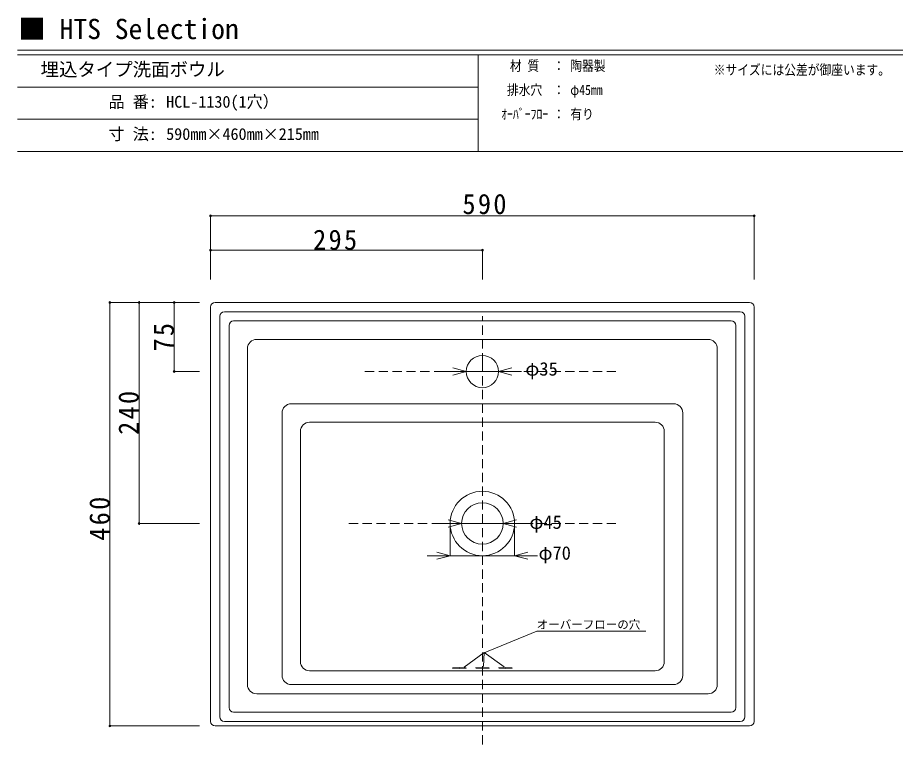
# Model space of a CAD drawing. Units: millimetres, scale not verified. Extents: x -1002 to 1002, y -687 to 676.
# Drawn here: x -1002 to -49, y -109 to 676 of the extents above; entities that cross this region are included whole.
import ezdxf
from ezdxf.enums import TextEntityAlignment as Align

# ---------------------------------------------------------------- set-up
doc = ezdxf.new("R2010")
doc.units = ezdxf.units.MM
doc.header["$LTSCALE"] = 5
doc.header["$PDMODE"] = 32
doc.header["$PDSIZE"] = 2
doc.linetypes.add('DASHED2', pattern=[3, 2, -1])
doc.layers.add('F-0', color=7, linetype='Continuous', lineweight=15)
doc.styles.add('ＭＳ ゴシック', font='')
doc.styles.get('ＭＳ ゴシック').set_extended_font_data('MS Gothic')

msp = doc.modelspace()

# ---------------------------------------------------------------- linework, layer by layer
at = {"layer": 'F-0'}
for p, q in [((1002.034, 640.036), (-1002.086, 640.036)), ((1002.034, 635.036), (-1002.086, 635.036)), ((-502.086, 635.036), (-502.086, 530.036)), ((-502.086, 600.036), (-1002.086, 600.036)), ((-502.086, 565.036), (-1002.086, 565.036)), ((1002.034, 530.036), (-1002.086, 530.036)), ((-792.5, 460.332), (-792.5, 390.919)), ((-792.5, 460.332), (-785, 460.332)), ((-785, 460.332), (-210, 460.332)), ((-210, 460.332), (-202.5, 460.332)), ((-202.5, 460.332), (-202.5, 390.919)), ((-792.5, 422.884), (-792.5, 390.919)), ((-792.5, 422.884), (-785, 422.884)), ((-785, 422.884), (-497.5, 422.884)), ((-497.5, 422.884), (-497.5, 390.919)), ((-901.819, 366.034), (-804.504, 366.034)), ((-901.819, -93.966), (-901.819, 366.034)), ((-870.246, 366.034), (-870.246, 126.034)), ((-870.246, 366.034), (-804.504, 366.034)), ((-832.165, 366.034), (-832.165, 291.034)), ((-832.165, 366.034), (-804.504, 366.034)), ((-787.5, 366.034), (-780, 366.034)), ((-215, 366.034), (-780, 366.034)), ((-215, 366.034), (-207.5, 366.034)), ((-792.5, -88.966), (-792.5, 361.034)), ((-777.5, 356.034), (-770, 356.034)), ((-225, 356.034), (-770, 356.034)), ((-225, 356.034), (-217.5, 356.034)), ((-202.5, -88.966), (-202.5, 361.034)), ((-782.5, 351.034), (-782.5, -83.966)), ((-767.5, 346.034), (-760, 346.034)), ((-235, 346.034), (-760, 346.034)), ((-235, 346.034), (-227.5, 346.034)), ((-212.5, 351.034), (-212.5, -83.966)), ((-772.5, 341.034), (-772.5, -73.966)), ((-222.5, 341.034), (-222.5, -73.966)), ((-742.5, 326.034), (-735, 326.034)), ((-260, 326.034), (-735, 326.034)), ((-260, 326.034), (-252.5, 326.034)), ((-752.5, -48.966), (-752.5, 316.034)), ((-242.5, -48.966), (-242.5, 316.034)), ((-832.165, 291.034), (-804.504, 291.034)), ((-515, 291.034), (-540, 291.034)), ((-515, 291.034), (-529.489, 294.916)), ((-515, 291.034), (-529.489, 287.151)), ((-515, 291.034), (-480, 291.034)), ((-480, 291.034), (-465.511, 294.916)), ((-480, 291.034), (-455, 291.034)), ((-480, 291.034), (-465.511, 287.151)), ((-290, 256.034), (-705, 256.034)), ((-715, -38.966), (-715, 246.034)), ((-280, -38.966), (-280, 246.034)), ((-310, 236.034), (-685, 236.034)), ((-695, -23.966), (-695, 226.034)), ((-300, 226.034), (-300, -23.966)), ((-870.246, 126.034), (-804.504, 126.034)), ((-520, 126.034), (-545, 126.034)), ((-520, 126.034), (-534.489, 129.916)), ((-520, 126.034), (-534.489, 122.151)), ((-532.5, 91.034), (-532.5, 126.034)), ((-520, 126.034), (-475, 126.034)), ((-475, 126.034), (-460.511, 129.916)), ((-475, 126.034), (-450, 126.034)), ((-475, 126.034), (-460.511, 122.151)), ((-462.5, 91.034), (-462.5, 126.034)), ((-532.5, 91.034), (-557.5, 91.034)), ((-532.5, 91.034), (-546.989, 94.916)), ((-532.5, 91.034), (-546.989, 87.151)), ((-532.5, 91.034), (-462.5, 91.034)), ((-462.5, 91.034), (-448.011, 94.916)), ((-462.5, 91.034), (-437.5, 91.034)), ((-462.5, 91.034), (-448.011, 87.151)), ((-495.698, -13.972), (-473.862, -29.691)), ((-310, -33.966), (-685, -33.966)), ((-705, -48.966), (-290, -48.966)), ((-742.5, -58.966), (-735, -58.966)), ((-735, -58.966), (-260, -58.966)), ((-252.5, -58.966), (-260, -58.966)), ((-767.5, -78.966), (-760, -78.966)), ((-235, -78.966), (-760, -78.966)), ((-227.5, -78.966), (-235, -78.966)), ((-901.819, -93.966), (-804.504, -93.966)), ((-787.5, -93.966), (-780, -93.966)), ((-780, -93.966), (-215, -93.966)), ((-777.5, -88.966), (-770, -88.966)), ((-225, -88.966), (-770, -88.966)), ((-217.5, -88.966), (-225, -88.966)), ((-207.5, -93.966), (-215, -93.966))]:
    msp.add_line(p, q, dxfattribs=at)
at = {"layer": 'F-0', "linetype": 'DASHED2'}
for p, q in [((-497.5, 301.034), (-497.5, 351.034)), ((-497.5, 301.034), (-497.5, -635.436)), ((-480, 291.034), (-630, 291.034)), ((-480, 291.034), (-630, 291.034)), ((-497.5, 291.034), (-347.5, 291.034)), ((-497.5, 291.034), (-347.5, 291.034)), ((-497.5, 126.034), (-647.5, 126.034)), ((-497.5, 126.034), (-347.5, 126.034))]:
    msp.add_line(p, q, dxfattribs=at)
at = {"layer": 'F-0'}
for points in [[(-497.5, -15.316), (-438.547, 8.864), (-320.185, 8.864)], [(-517.158, -29.973), (-495.698, -13.972), (-496.169, -29.22)]]:
    msp.add_lwpolyline(points, dxfattribs=at)
for centre, radius in [((-497.5, 291.034), 17.5), ((-497.5, 126.034), 35), ((-497.5, 126.034), 22.5)]:
    msp.add_circle(centre, radius, dxfattribs=at)
for centre, radius, start, end in [((-787.5, 361.034), 5, 90, 180), ((-207.5, 361.034), 5, 0, 90), ((-777.5, 351.034), 5, 90, 180), ((-217.5, 351.034), 5, 0, 90), ((-767.5, 341.034), 5, 90, 180), ((-227.5, 341.034), 5, 0, 90), ((-742.5, 316.034), 10, 90, 180), ((-252.5, 316.034), 10, 0, 90), ((-705, 246.034), 10, 90, 180), ((-290, 246.034), 10, 0, 90), ((-685, 226.034), 10, 90, 180), ((-310, 226.034), 10, 0, 90), ((-685, -23.966), 10, 180, 270), ((-310, -23.966), 10, 270, 0), ((-705, -38.966), 10, 180, 270), ((-290, -38.966), 10, 270, 0), ((-742.5, -48.966), 10, 180, 270), ((-252.5, -48.966), 10, 270, 0), ((-767.5, -73.966), 5, 180, 270), ((-227.5, -73.966), 5, 270, 0), ((-777.5, -83.966), 5, 180, 270), ((-217.5, -83.966), 5, 270, 0), ((-787.5, -88.966), 5, 180, 270), ((-207.5, -88.966), 5, 270, 0)]:
    msp.add_arc(centre, radius, start, end, dxfattribs=at)
for centre in [(-522.5, -30.966), (-497.5, -30.966), (-472.5, -30.966)]:
    msp.add_ellipse(centre, major_axis=(7.5, 0), ratio=0.05, dxfattribs=at)
for p in [(-792.5, 460.332), (-202.5, 460.332), (-792.5, 422.884), (-497.5, 422.884), (-901.819, 366.034), (-870.246, 366.034), (-832.165, 366.034), (-832.165, 291.034), (-870.246, 126.034), (-901.819, -93.966)]:
    msp.add_point(p, dxfattribs=at)

# ---------------------------------------------------------------- texts
at = {"layer": 'F-0', "style": 'ＭＳ ゴシック'}
for s, height, p in [('■ HTS Selection', 21.99, (-1001.367, 645.583)), ('埋込タイプ洗面ボウル', 14.66, (-977.086, 607.536)), ('品 番:', 12.83, (-903.336, 573.786)), ('HCL-1130(1穴）', 12.83, (-840.774, 573.786)), ('寸 法:', 12.83, (-903.336, 538.786)), ('590mm×460mm×215mm', 12.83, (-840.774, 538.786)), ('φ35', 14.66, (-450.804, 282.21)), ('φ45', 14.66, (-446.406, 115.775)), ('φ70', 14.66, (-436.532, 82.255))]:
    msp.add_text(s, height=height, dxfattribs=at).set_placement(p, align=Align.BOTTOM_LEFT)
at = {"layer": 'F-0', "style": 'ＭＳ ゴシック', "width": 0.85}
for s, p in [('材 質', (-467.711, 614.411)), ('陶器製', (-402.086, 614.411)), ('：', (-420.836, 614.411)), ('※サイズには公差が御座います。', (-246.359, 610.036)), ('排水穴', (-470.836, 588.161)), ('：', (-420.836, 588.161)), ('φ45mm', (-402.086, 588.161)), ('ｵｰﾊﾞｰﾌﾛｰ', (-477.086, 561.911)), ('：', (-420.836, 561.911)), ('有り', (-402.086, 561.911))]:
    msp.add_text(s, height=11, dxfattribs=at).set_placement(p, align=Align.BOTTOM_LEFT)
at = {"layer": 'F-0', "color": 4, "style": 'ＭＳ ゴシック'}
msp.add_text('オーバーフローの穴', height=9.164, dxfattribs=at).set_placement((-438.547, 8.864), align=Align.BOTTOM_LEFT)
at = {"layer": 'F-0', "color": 3, "char_height": 21.99, "attachment_point": 7, "style": 'ＭＳ ゴシック'}
for s, insert in [('\\T1.18;\\W0.95;590', (-519.125, 461.751)), ('\\T1.18;\\W0.95;295', (-681.25, 422.884))]:
    msp.add_mtext(s, dxfattribs=dict(at, insert=insert))
at = {"layer": 'F-0', "color": 3, "char_height": 21.99, "attachment_point": 7, "rotation": 90, "style": 'ＭＳ ゴシック'}
for s, insert in [('\\T1.17;\\W0.95;75', (-832.165, 312.909)), ('\\T1.18;\\W0.95;240', (-870.246, 222.284)), ('\\T1.18;\\W0.95;460', (-901.819, 107.284))]:
    msp.add_mtext(s, dxfattribs=dict(at, insert=insert))

doc.saveas('drawing.dxf')
